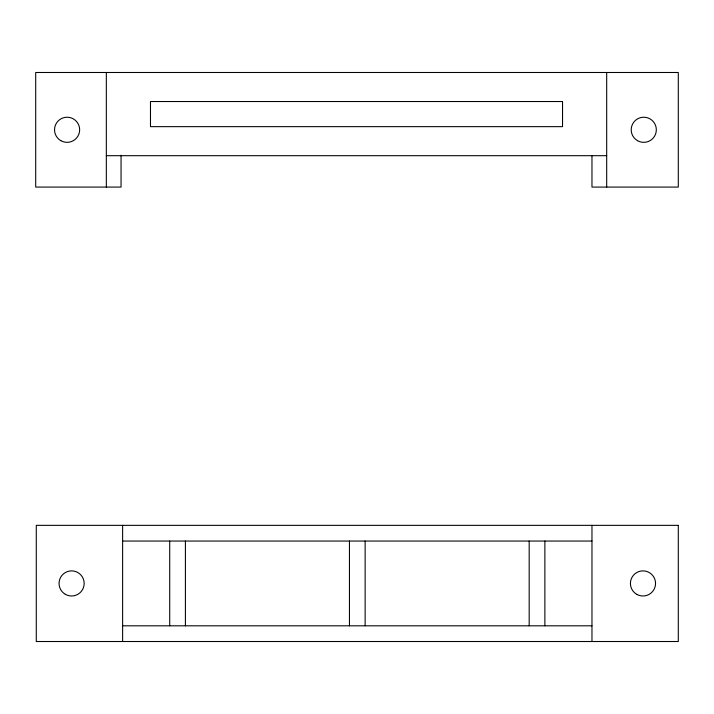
<?xml version="1.0" encoding="UTF-8"?>
<svg xmlns="http://www.w3.org/2000/svg" width="714" height="714" viewBox="0 0 714 714"><rect width="100%" height="100%" fill="white"/><g stroke="black" fill="none" stroke-linecap="round" stroke-linejoin="round"><path stroke-width="1.07" d="M106.341 155.688L606.686 155.688M122.621 541.051L591.968 541.051M122.621 625.812L591.968 625.812M606.686 72.489L606.686 187.077M591.968 155.688L591.968 187.077L678.3 187.077L678.3 72.489L35.7 72.489L35.7 187.077L121.05 187.077L121.05 155.215M591.968 525.352L591.968 641.511M544.871 541.051L544.871 625.812M529.181 541.051L529.181 625.812M365.14 541.051L365.14 625.812M349.449 541.051L349.449 625.812M185.408 541.051L185.408 625.812M169.718 541.051L169.718 625.812M122.621 525.352L122.621 641.511M106.341 72.489L106.341 187.077M562.534 101.531L150.484 101.531L150.484 126.646L562.534 126.646L562.534 101.531M678.3 525.352L36.289 525.352L36.289 641.511L678.3 641.511L678.3 525.352M636.701 594.307A12.557 12.557 0 0 0 655.541 583.427A12.557 12.557 0 0 0 636.701 572.557A12.557 12.557 0 0 0 636.701 594.307M65.331 594.307A12.557 12.557 0 0 0 84.163 583.427A12.557 12.557 0 0 0 65.331 572.557A12.557 12.557 0 0 0 65.331 594.307M60.815 140.658A12.557 12.557 0 0 0 79.656 129.787A12.557 12.557 0 0 0 60.815 118.908A12.557 12.557 0 0 0 60.815 140.658M637.486 140.658A12.557 12.557 0 0 0 656.327 129.787A12.557 12.557 0 0 0 637.486 118.908A12.557 12.557 0 0 0 637.486 140.658"/></g></svg>
